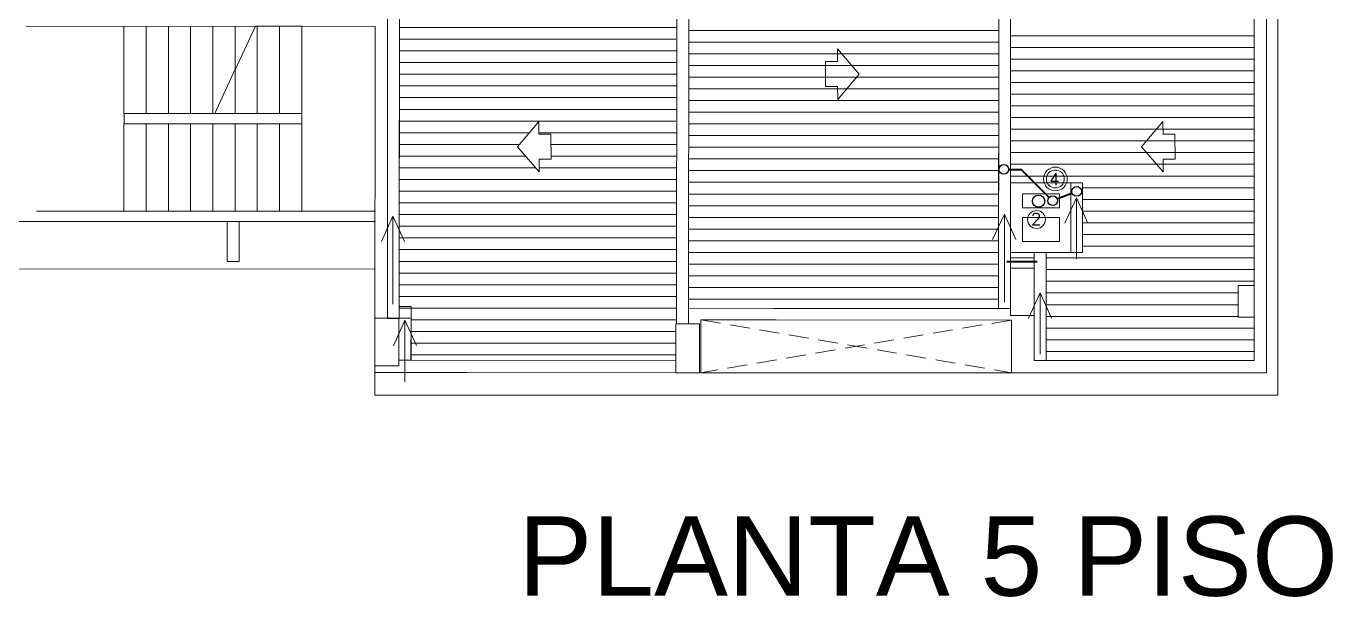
# Model space of a CAD drawing. Header units: millimetres. Extents: x 539 to 842, y -453 to -96.
# Drawn here: x 815.59 to 832.05, y -244.05 to -236.86 of the extents above; entities that cross this region are included whole.
import ezdxf

# ---------------------------------------------------------------- set-up
doc = ezdxf.new("R2010")
doc.units = ezdxf.units.MM
doc.header["$LTSCALE"] = 0.1
for name, pattern in [('Basculante', [0.003969, 0.002381, -0.001587]), ('CONTINUA', [0]), ('HIDDEN', [0.375, 0.25, -0.125])]:
    doc.linetypes.add(name, pattern=pattern)
doc.layers.get('0').update_dxf_attribs({"lineweight": 5})
for name, color, linetype in [('00-Pluvial', 40, 'Continuous'), ('00-Ventilacion', 3, 'Continuous'), ('Textos', 7, 'Continuous')]:
    doc.layers.add(name, color=color, linetype=linetype)
doc.styles.add('Romans', font='romans.shx')
doc.styles.get("Standard").update_dxf_attribs({"font": 'arial.ttf'})

# ---------------------------------------------------------------- blocks, each defined once
blk = doc.blocks.new('T1-5P-2020')
at = {"color": 8}
for p, q in [((4126.524, 1352.403), (4126.525, 1359.448)), ((4126.68, 1352.248), (4126.681, 1359.448)), ((4119.249, 1352.863), (4119.256, 1358.968)), ((4119.4, 1353.06), (4119.406, 1358.968)), ((4123.311, 1358.965), (4123.305, 1353.056)), ((4123.455, 1357.275), (4123.455, 1353.056)), ((4124.213, 1354.641), (4124.363, 1354.641)), ((4124.363, 1353.761), (4124.363, 1354.641)), ((4123.755, 1353.695), (4123.455, 1353.695)), ((4123.755, 1353.567), (4123.755, 1353.761)), ((4123.905, 1353.761), (4123.905, 1352.404)), ((4124.213, 1353.761), (4124.363, 1353.761)), ((4099.589, 1353.569), (4115.451, 1353.553)), ((4119.4, 1353.06), (4119.4, 1352.863)), ((4123.466, 1352.912), (4123.466, 1352.248)), ((4123.755, 1352.967), (4123.755, 1352.404)), ((4123.755, 1352.404), (4126.524, 1352.403)), ((4115.45, 1352.252), (4115.45, 1351.965)), ((4119.555, 1352.248), (4126.68, 1352.247))]:
    blk.add_line(p, q, dxfattribs=at)
at = {"color": 8, "lineweight": 5}
for p, q in [((4115.608, 1352.934), (4115.61, 1357.784)), ((4115.755, 1352.934), (4115.76, 1357.784)), ((4115.453, 1356.61), (4111.058, 1356.613)), ((4112.289, 1355.513), (4112.289, 1356.613)), ((4112.569, 1355.513), (4112.569, 1356.613)), ((4112.849, 1355.513), (4112.849, 1356.613)), ((4113.129, 1355.513), (4113.129, 1356.613)), ((4113.409, 1355.513), (4113.409, 1356.613)), ((4113.689, 1356.064), (4113.689, 1356.613)), ((4113.945, 1356.613), (4114.529, 1356.613)), ((4113.969, 1355.513), (4113.969, 1356.613)), ((4113.969, 1355.513), (4113.969, 1356.613)), ((4114.249, 1355.513), (4114.249, 1356.613)), ((4114.249, 1355.513), (4114.249, 1356.613)), ((4114.529, 1355.513), (4114.529, 1356.613)), ((4114.529, 1355.513), (4114.529, 1356.613)), ((4115.453, 1356.61), (4115.45, 1352.252)), ((4113.689, 1356.063), (4113.689, 1356.064)), ((4113.689, 1356.063), (4113.689, 1356.064)), ((4113.689, 1356.062), (4113.689, 1356.063)), ((4113.689, 1355.513), (4113.689, 1356.062)), ((4113.689, 1355.513), (4113.689, 1356.062)), ((4112.291, 1355.513), (4112.291, 1355.383)), ((4112.291, 1355.513), (4112.569, 1355.513)), ((4112.569, 1355.513), (4112.849, 1355.513)), ((4112.849, 1355.513), (4113.129, 1355.513)), ((4113.129, 1355.513), (4113.409, 1355.513)), ((4113.409, 1355.513), (4113.432, 1355.513)), ((4113.432, 1355.513), (4114.529, 1355.513)), ((4114.529, 1355.383), (4114.529, 1355.513)), ((4112.289, 1355.383), (4112.289, 1354.283)), ((4114.529, 1355.383), (4112.289, 1355.383)), ((4112.569, 1355.383), (4112.569, 1354.283)), ((4112.569, 1355.383), (4112.569, 1354.283)), ((4112.849, 1355.383), (4112.849, 1354.283)), ((4112.849, 1355.383), (4112.849, 1354.283)), ((4113.129, 1355.383), (4113.129, 1354.283)), ((4113.129, 1355.383), (4113.129, 1354.283)), ((4113.409, 1355.383), (4113.409, 1354.283)), ((4113.409, 1355.383), (4113.409, 1354.283)), ((4113.689, 1355.383), (4113.689, 1354.283)), ((4113.689, 1355.383), (4113.689, 1354.283)), ((4113.969, 1355.383), (4113.969, 1354.283)), ((4113.969, 1355.383), (4113.969, 1354.283)), ((4114.249, 1355.383), (4114.249, 1354.283)), ((4114.249, 1355.383), (4114.249, 1354.283)), ((4114.529, 1355.383), (4114.529, 1354.283)), ((4114.529, 1355.383), (4114.529, 1354.283)), ((4115.458, 1354.153), (4109.376, 1354.153)), ((4111.188, 1354.283), (4115.458, 1354.283)), ((4114.529, 1354.283), (4112.289, 1354.283)), ((4115.458, 1354.283), (4114.529, 1354.283)), ((4120.473, 1353.059), (4119.4, 1353.06)), ((4123.455, 1353.056), (4120.473, 1353.059)), ((4115.75, 1352.934), (4115.905, 1352.934)), ((4115.904, 1352.406), (4115.905, 1352.934)), ((4119.4, 1352.863), (4119.241, 1352.863)), ((4119.555, 1352.248), (4119.556, 1352.916)), ((4119.556, 1352.916), (4120.503, 1352.915)), ((4120.394, 1352.915), (4123.466, 1352.912)), ((4119.24, 1352.404), (4115.75, 1352.407)), ((4115.45, 1352.252), (4116.602, 1352.251)), ((4116.602, 1352.251), (4119.555, 1352.248))]:
    blk.add_line(p, q, dxfattribs=at)
at = {"color": 8, "linetype": 'Basculante', "lineweight": 5}
for p, q in [((4112.289, 1355.513), (4112.289, 1356.613)), ((4112.569, 1355.513), (4112.569, 1356.613)), ((4112.849, 1355.513), (4112.849, 1356.613)), ((4113.129, 1355.513), (4113.129, 1356.613)), ((4113.409, 1355.513), (4113.409, 1356.613)), ((4113.689, 1356.064), (4113.689, 1356.613)), ((4113.689, 1356.062), (4113.689, 1356.063))]:
    blk.add_line(p, q, dxfattribs=at)
at = {"color": 8, "linetype": 'Continuous', "lineweight": 5}
for p, q in [((4113.945, 1356.613), (4113.689, 1356.064)), ((4113.688, 1356.062), (4113.432, 1355.513)), ((4113.687, 1356.064), (4113.69, 1356.063)), ((4113.689, 1356.064), (4113.687, 1356.064)), ((4113.69, 1356.063), (4113.688, 1356.062))]:
    blk.add_line(p, q, dxfattribs=at)
at = {"color": 8, "linetype": 'CONTINUA', "lineweight": 13}
for p, q in [((4115.755, 1356.596), (4119.249, 1356.596)), ((4119.4, 1356.56), (4123.306, 1356.56)), ((4123.455, 1356.493), (4126.524, 1356.493)), ((4115.755, 1356.449), (4119.241, 1356.449)), ((4115.755, 1356.302), (4119.25, 1356.302)), ((4119.4, 1356.413), (4123.306, 1356.413)), ((4123.455, 1356.346), (4126.524, 1356.346)), ((4115.755, 1356.154), (4119.25, 1356.154)), ((4119.4, 1356.266), (4123.306, 1356.266)), ((4123.455, 1356.198), (4126.524, 1356.198)), ((4115.755, 1356.007), (4119.249, 1356.007)), ((4119.4, 1356.119), (4123.305, 1356.119)), ((4119.4, 1355.971), (4123.305, 1355.971)), ((4123.455, 1356.051), (4126.524, 1356.051)), ((4115.755, 1355.86), (4119.25, 1355.86)), ((4119.4, 1355.824), (4123.306, 1355.824)), ((4123.455, 1355.904), (4126.524, 1355.904)), ((4115.755, 1355.713), (4119.25, 1355.713)), ((4119.4, 1355.677), (4123.306, 1355.677)), ((4123.455, 1355.756), (4126.524, 1355.756)), ((4115.755, 1355.565), (4119.249, 1355.565)), ((4119.4, 1355.529), (4123.306, 1355.529)), ((4123.455, 1355.609), (4126.524, 1355.609)), ((4115.755, 1355.418), (4119.241, 1355.418)), ((4119.4, 1355.382), (4123.306, 1355.382)), ((4123.455, 1355.462), (4126.524, 1355.462)), ((4123.455, 1355.315), (4126.524, 1355.315)), ((4115.755, 1355.271), (4117.394, 1355.271)), ((4117.516, 1355.271), (4119.25, 1355.271)), ((4119.4, 1355.235), (4123.305, 1355.235)), ((4123.455, 1355.167), (4126.524, 1355.167)), ((4115.755, 1355.124), (4117.269, 1355.124)), ((4115.755, 1354.976), (4117.347, 1354.976)), ((4117.668, 1355.124), (4119.25, 1355.124)), ((4117.668, 1354.976), (4119.249, 1354.976)), ((4119.4, 1355.088), (4123.305, 1355.088)), ((4123.455, 1355.02), (4126.524, 1355.02)), ((4115.755, 1354.829), (4117.473, 1354.829)), ((4117.517, 1354.829), (4119.25, 1354.829)), ((4119.4, 1354.94), (4123.306, 1354.94)), ((4123.455, 1354.873), (4126.524, 1354.873)), ((4115.755, 1354.682), (4119.25, 1354.682)), ((4119.4, 1354.793), (4123.306, 1354.793)), ((4119.4, 1354.646), (4123.306, 1354.646)), ((4123.455, 1354.725), (4126.524, 1354.725)), ((4115.755, 1354.534), (4119.249, 1354.534)), ((4119.4, 1354.498), (4123.306, 1354.498)), ((4124.363, 1354.578), (4126.524, 1354.578)), ((4115.755, 1354.387), (4119.241, 1354.387)), ((4119.4, 1354.351), (4123.305, 1354.351)), ((4124.363, 1354.431), (4126.525, 1354.431)), ((4115.755, 1354.24), (4119.25, 1354.24)), ((4119.4, 1354.204), (4123.305, 1354.204)), ((4124.363, 1354.284), (4126.524, 1354.284)), ((4115.755, 1354.093), (4119.25, 1354.093)), ((4119.4, 1354.057), (4123.306, 1354.057)), ((4124.363, 1354.136), (4126.524, 1354.136)), ((4124.363, 1353.989), (4126.524, 1353.989)), ((4115.755, 1353.945), (4119.249, 1353.945)), ((4119.4, 1353.909), (4123.306, 1353.909)), ((4124.363, 1353.842), (4126.525, 1353.842)), ((4115.755, 1353.798), (4119.25, 1353.798)), ((4119.4, 1353.762), (4123.306, 1353.762)), ((4123.906, 1353.695), (4126.524, 1353.695)), ((4115.755, 1353.651), (4119.25, 1353.651)), ((4115.755, 1353.503), (4119.249, 1353.503)), ((4119.4, 1353.615), (4123.306, 1353.615)), ((4123.906, 1353.547), (4126.524, 1353.547)), ((4115.755, 1353.356), (4119.241, 1353.356)), ((4119.4, 1353.467), (4123.305, 1353.467)), ((4123.906, 1353.4), (4126.524, 1353.4)), ((4115.755, 1353.209), (4119.25, 1353.209)), ((4119.4, 1353.32), (4123.305, 1353.32)), ((4119.4, 1353.173), (4123.305, 1353.173)), ((4123.906, 1353.253), (4126.324, 1353.253)), ((4126.524, 1353.253), (4126.524, 1353.253)), ((4115.755, 1353.062), (4119.25, 1353.062)), ((4123.906, 1353.105), (4126.324, 1353.105)), ((4126.524, 1353.105), (4126.524, 1353.105)), ((4115.905, 1352.914), (4119.249, 1352.914)), ((4123.906, 1352.958), (4126.324, 1352.958)), ((4126.524, 1352.958), (4126.524, 1352.958)), ((4115.905, 1352.767), (4119.241, 1352.767)), ((4123.906, 1352.811), (4126.524, 1352.811)), ((4115.904, 1352.62), (4119.241, 1352.62)), ((4123.906, 1352.664), (4126.524, 1352.664)), ((4123.906, 1352.516), (4126.524, 1352.516)), ((4115.904, 1352.472), (4119.241, 1352.472))]:
    blk.add_line(p, q, dxfattribs=at)
at = {"color": 8, "linetype": 'HIDDEN', "lineweight": 5, "ltscale": 10}
for p, q in [((4123.466, 1352.912), (4119.555, 1352.248)), ((4119.556, 1352.916), (4123.466, 1352.248))]:
    blk.add_line(p, q, dxfattribs=at)
at = {"color": 8}
for points in [[(4126.824, 1359.448), (4126.824, 1351.965), (4115.45, 1351.965)], [(4121.127, 1356.167), (4121.127, 1355.852), (4121.278, 1355.852), (4121.279, 1355.691), (4121.55, 1356.01), (4121.277, 1356.328), (4121.278, 1356.167), (4121.127, 1356.167)], [(4117.668, 1354.938), (4117.667, 1355.253), (4117.516, 1355.253), (4117.516, 1355.414), (4117.245, 1355.095), (4117.517, 1354.777), (4117.517, 1354.938), (4117.668, 1354.938)], [(4125.527, 1354.938), (4125.526, 1355.253), (4125.376, 1355.253), (4125.375, 1355.414), (4125.104, 1355.095), (4125.376, 1354.777), (4125.376, 1354.938), (4125.527, 1354.938)], [(4113.589, 1354.154), (4113.589, 1353.651), (4113.739, 1353.651), (4113.739, 1354.153)]]:
    blk.add_lwpolyline(points, dxfattribs=at)
at = {"color": 8, "linetype": 'CONTINUA', "lineweight": 15}
for points in [[(4123.455, 1354.641), (4124.213, 1354.641), (4124.213, 1353.761), (4123.455, 1353.761)], [(4123.607, 1354.501), (4124.073, 1354.501), (4124.073, 1354.326), (4123.607, 1354.326)], [(4123.607, 1354.201), (4124.073, 1354.201), (4124.073, 1353.901), (4123.607, 1353.901)]]:
    blk.add_lwpolyline(points, close=True, dxfattribs=at)
at = {"color": 8}
for points in [[(4123.755, 1353.567), (4123.455, 1353.567), (4123.455, 1352.967), (4123.755, 1352.967)], [(4126.324, 1353.346), (4126.524, 1353.346), (4126.524, 1352.946), (4126.324, 1352.946)], [(4119.241, 1352.863), (4119.54, 1352.863), (4119.54, 1352.248), (4119.241, 1352.248)]]:
    blk.add_lwpolyline(points, close=True, dxfattribs=at)
at = {"color": 8, "lineweight": 5}
blk.add_lwpolyline([(4115.75, 1352.934), (4115.45, 1352.934), (4115.45, 1352.334), (4115.75, 1352.334)], close=True, dxfattribs=at)

msp = doc.modelspace()

# ---------------------------------------------------------------- linework, layer by layer
at = {"layer": '00-Pluvial', "lineweight": 20}
for p, q in [((828.821, -239.024), (828.672, -239.342)), ((828.821, -239.798), (828.821, -239.024)), ((828.821, -239.024), (828.964, -239.344)), ((820.208, -239.256), (820.066, -239.576)), ((820.209, -240.363), (820.208, -239.256)), ((820.208, -239.256), (820.357, -239.573)), ((827.911, -239.23), (827.762, -239.548)), ((827.911, -240.338), (827.911, -239.23)), ((827.911, -239.23), (828.054, -239.551)), ((828.363, -240.22), (828.214, -240.538)), ((828.363, -240.995), (828.363, -240.22)), ((828.363, -240.22), (828.506, -240.541)), ((820.36, -240.567), (820.217, -240.887)), ((820.36, -241.341), (820.36, -240.567)), ((820.36, -240.567), (820.508, -240.885))]:
    msp.add_line(p, q, dxfattribs=at)
at = {"layer": '00-Pluvial', "linetype": 'CONTINUA', "lineweight": 13}
for points in [[(827.838, -240.419), (827.988, -240.419), (827.989, -234.511), (827.844, -234.511)], [(828.896, -238.834), (828.746, -238.834), (828.746, -239.714), (828.896, -239.714)], [(828.288, -241.072), (828.438, -241.072), (828.438, -239.714), (828.288, -239.714)]]:
    msp.add_lwpolyline(points, close=True, dxfattribs=at)
for points in [[(820.288, -240.392), (820.292, -235.692), (820.143, -235.692), (820.141, -240.542), (820.283, -240.542)], [(820.283, -240.541), (820.283, -241.069), (820.438, -241.069), (820.438, -240.392), (820.288, -240.392)], [(820.288, -240.542), (820.288, -240.541)]]:
    msp.add_lwpolyline(points, dxfattribs=at)
at = {"layer": '00-Pluvial', "lineweight": 40}
for points in [[(827.965, -238.666), (828.124, -238.666)], [(828.475, -239.018), (828.124, -238.666)], [(828.763, -238.964), (828.576, -239.039)], [(828.325, -239.832), (827.948, -239.832), (827.948, -239.832)]]:
    msp.add_lwpolyline(points, dxfattribs=at)
at = {"layer": '00-Pluvial', "lineweight": 30}
for centre in [(827.904, -238.666), (828.821, -238.944), (828.519, -239.061)]:
    msp.add_circle(centre, 0.0612, dxfattribs=at)
at = {"layer": '00-Pluvial', "lineweight": 20}
for radius in [0.15, 0.113]:
    msp.add_circle((828.553, -238.787), radius, dxfattribs=at)
at = {"layer": '00-Ventilacion', "lineweight": 30}
msp.add_circle((828.342, -239.066), 0.0765, dxfattribs=at)
at = {"layer": '00-Ventilacion', "color": 3, "lineweight": 20}
msp.add_circle((828.316, -239.297), 0.113, dxfattribs=at)

# ---------------------------------------------------------------- block references
at = {"color": 8}
msp.add_blockref('T1-5P-2020', (-3295.467, -1593.475), dxfattribs=at)

# ---------------------------------------------------------------- texts
at = {"color": 8, "insert": (821.79, -243.036), "char_height": 1, "attachment_point": 1}
msp.add_mtext_dynamic_manual_height_columns('PLANTA 5 PISO', width=25.75024, gutter_width=12.5, heights=[0], dxfattribs=at)
at = {"layer": 'Textos', "style": 'Romans'}
for s, p in [('4', (828.476, -238.864)), ('2', (828.247, -239.366))]:
    msp.add_text(s, height=0.15, rotation=360, dxfattribs=at).set_placement(p)

doc.saveas('drawing.dxf')
